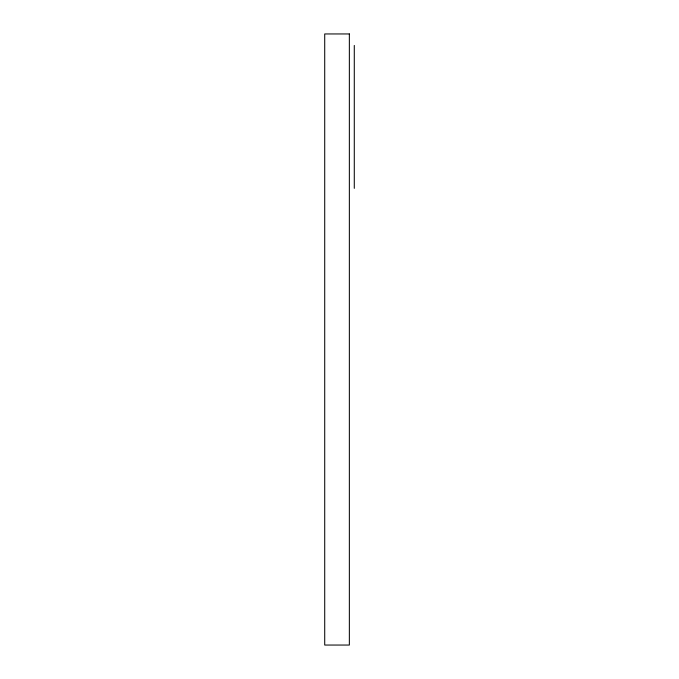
<?xml version="1.0" encoding="UTF-8"?>
<svg xmlns="http://www.w3.org/2000/svg" width="679" height="679" viewBox="0 0 679 679"><rect width="100%" height="100%" fill="white"/><g stroke="black" fill="none" stroke-linecap="round" stroke-linejoin="round"><path stroke-width="1.02" d="M354.285 45.434L354.285 188.355M349.354 33.95L324.715 33.95L324.715 645.05L349.354 645.05L349.354 33.95"/></g></svg>
